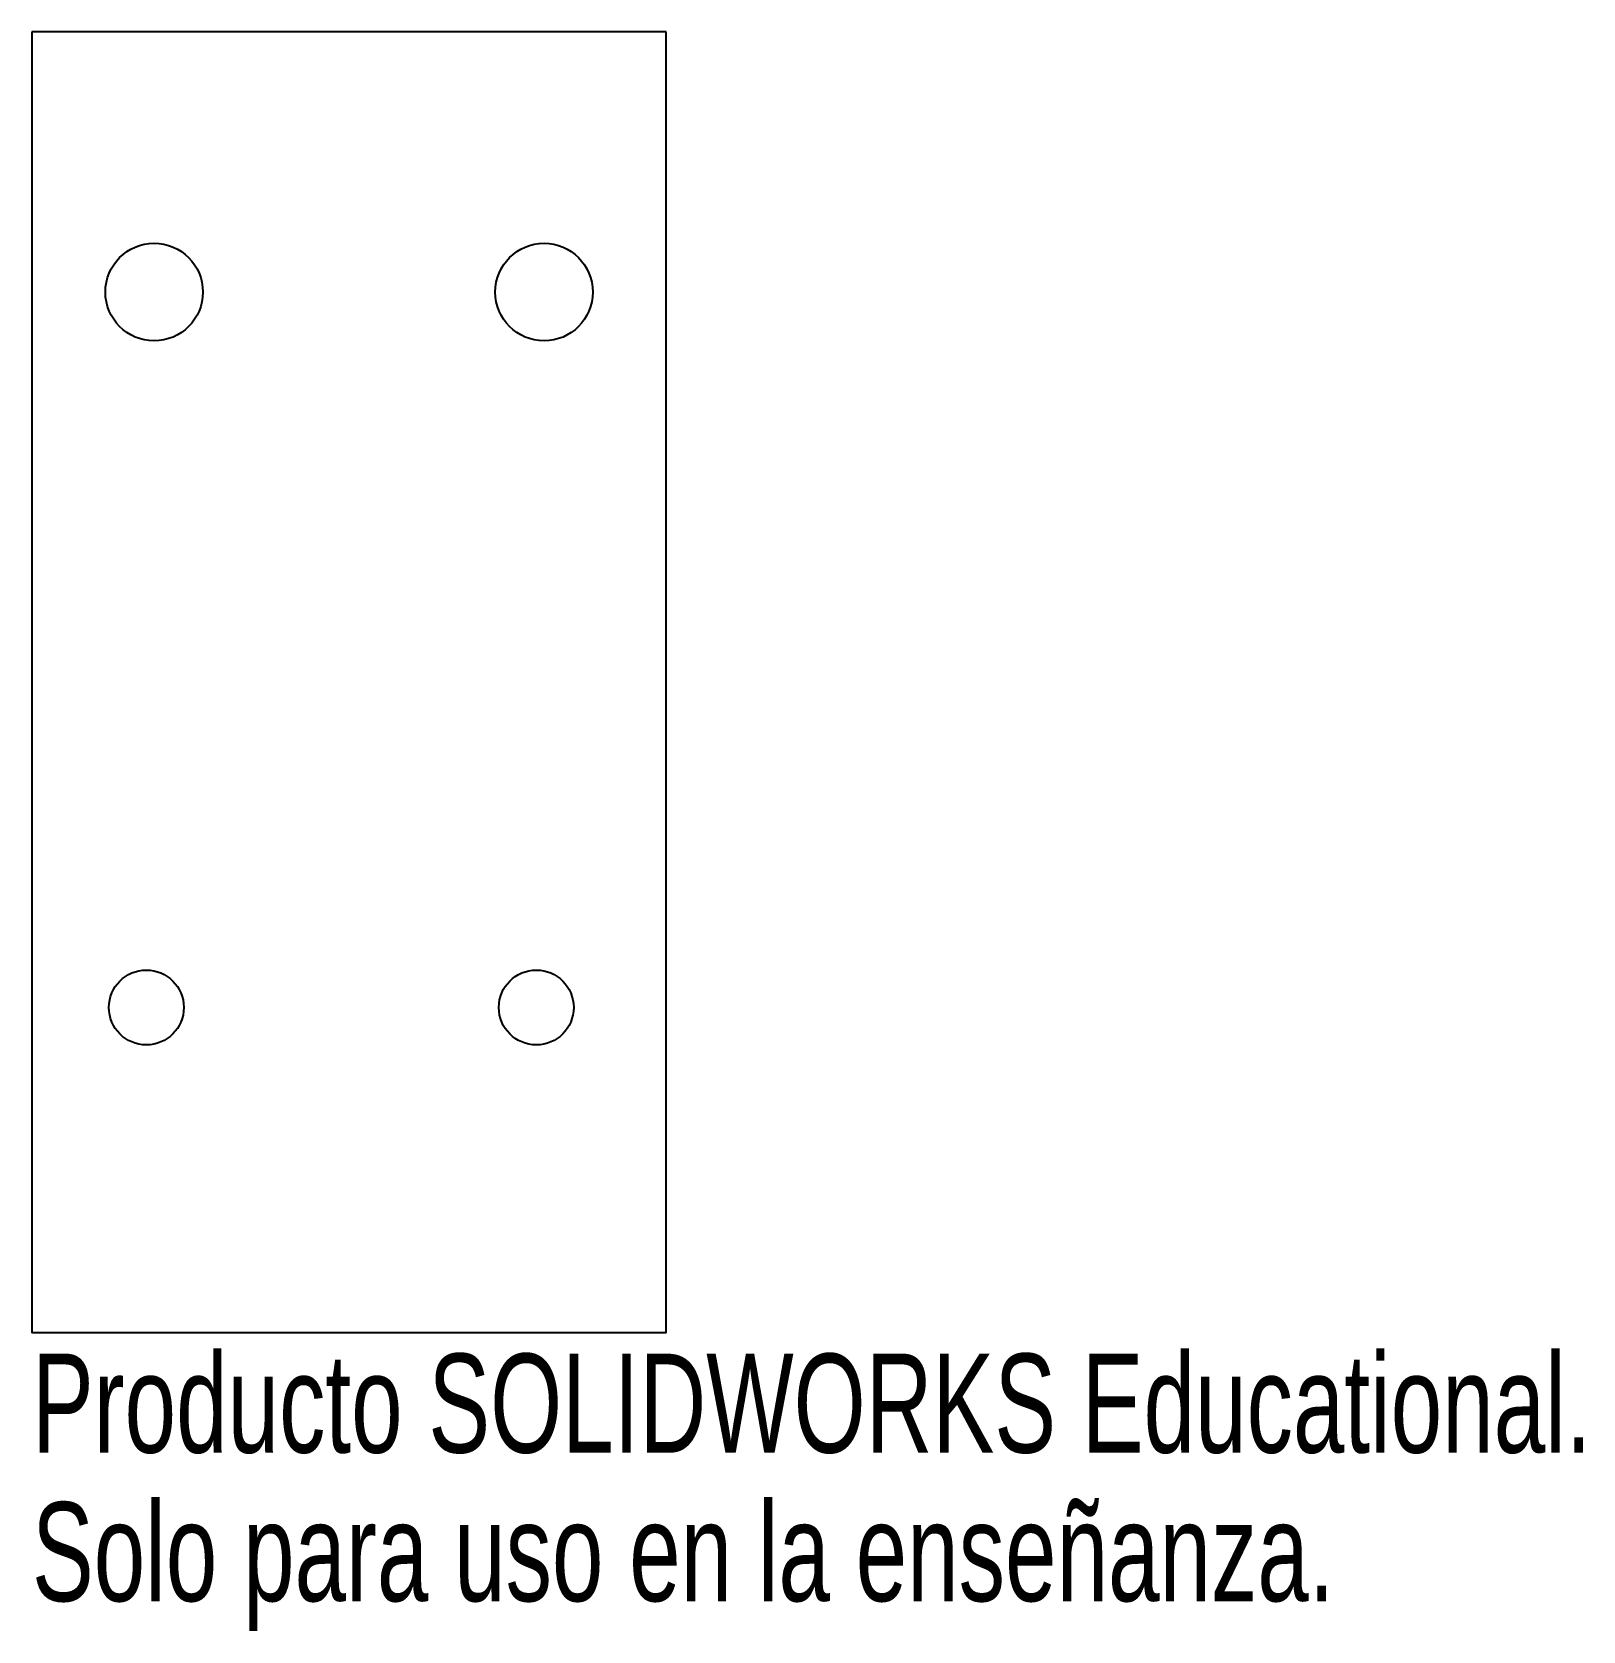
# Model space of a CAD drawing. Header units: inches. Extents: x -1.97 to 1.01, y -0.51 to 2.56.
import ezdxf

# ---------------------------------------------------------------- set-up
doc = ezdxf.new("R2010")
doc.units = ezdxf.units.IN
doc.header["$MEASUREMENT"] = 0
doc.styles.add('SLDTEXTSTYLE0', font='TXT', dxfattribs={"width": 0.7})

msp = doc.modelspace()

# ---------------------------------------------------------------- linework, layer by layer
at = {"color": 7, "linetype": 'Continuous', "lineweight": 25}
for p, q in [((-1.9701, 2.563), (-1.9701, 0.062)), ((-0.75, 2.563), (-1.9701, 2.563)), ((-0.75, 0.062), (-0.75, 2.563)), ((-0.75, 0.062), (-1.9701, 0.062))]:
    msp.add_line(p, q, dxfattribs=at)
for centre, radius in [((-1.7351, 2.063), 0.0938), ((-0.9851, 2.063), 0.0938), ((-1.7501, 0.6875), 0.072), ((-1.0001, 0.6875), 0.072)]:
    msp.add_circle(centre, radius, dxfattribs=at)

# ---------------------------------------------------------------- texts
at = {"color": 7, "linetype": 'Continuous', "char_height": 0.1903, "attachment_point": 1, "style": 'SLDTEXTSTYLE0'}
for s, insert in [('Producto SOLIDWORKS Educational.', (-1.9701, 0.0219)), ('Solo para uso en la enseñanza.', (-1.9701, -0.2636))]:
    msp.add_mtext(s, dxfattribs=dict(at, insert=insert))

doc.saveas('drawing.dxf')
